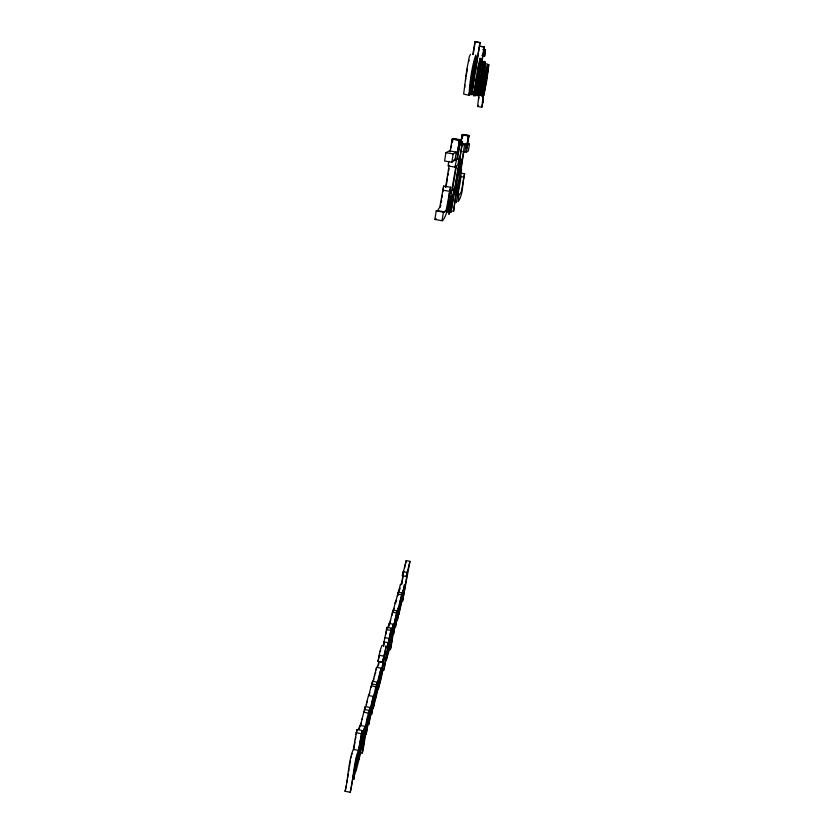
<?xml version="1.0" encoding="UTF-8"?>
<svg xmlns="http://www.w3.org/2000/svg" width="834" height="834" viewBox="0 0 834 834"><rect width="100%" height="100%" fill="white"/><g stroke="black" fill="none" stroke-linecap="round" stroke-linejoin="round"><path stroke-width="1.25" d="M477.788 94.763L477.892 95.858L478.351 94.795M469.188 93.231L468.989 95.285L463.641 94.086L466.863 69.222L469.365 56.483L470.553 54.304M400.549 585.124L400.539 583.956L398.704 591.15M468.989 95.285C469.698 82.462 472.002 65.677 475.766 55.148A15.565 0.855 -80.8 0 1 475.39 60.465L469.459 94.795M464.601 87.935L464.851 85.141M451.079 210.793L453.592 211.221L456.73 186.639L455.343 192.487L456.229 185.773L461.546 159.398L458.992 158.971M399.653 589.961L399.82 587.793L398.61 592.63M445.606 211.461L447.879 211.846L455.948 166.341L454.957 167.102L448.077 165.945L448.807 161.41M434.837 219.425L442.583 220.802C449.662 211.482 447.67 198.054 450.6 187.233L443.646 186.065L439.768 207.124L437.537 210.689L436.245 210.846L434.837 219.425L436.245 218.737M442.896 191.726L443.646 186.065M450.6 187.233L446.2 209.949L444.053 212.284L436.245 210.846M464.621 173.764L461.379 191.486L459.868 194.218L459.075 194.134L458.22 201.578C463.662 193.697 462.14 182.719 464.621 173.764L461.098 173.17M478.528 99.705L478.893 97.119M442.01 197.7L442.374 195.281M459.211 141.238L462.516 141.78L450.996 212.138L448.828 211.763M465.476 80.502L465.81 78.333M466.154 76.165L467.405 68.534M462.516 141.78L450.996 212.138M477.705 80.554L476.516 90.698L480.707 64.76L478.226 77.333M478.945 95.253L477.601 106.387L481.823 107.273L483.313 100.705L482.563 102.749L484.012 91.771L483.824 95.337L486.785 80.606L488.891 64.552L488.224 66.501L488.234 65.021L483.689 92.303L481.823 107.273M445.919 152.705L444.585 161.035L451.84 162.244L454.978 160.086L456.281 152.049L449.276 150.881L445.919 152.705L453.196 153.915L456.281 152.049M345.057 791.278C348.112 779.436 348.549 759.555 353.355 749.38L356.983 729.489L362.102 730.49L353.752 779.509L357.473 754.77A11.322 0.553 -79 0 0 356.608 757.512L350.249 792.3L345.057 791.278L345.724 788.922M346.047 787.755L346.454 785.242M346.861 782.73L347.267 780.217M347.674 777.715L348.278 773.942M348.685 771.44L349.081 768.927M450.089 151.903L452.153 139.07L459.503 140.039L457.209 154.092L459.503 140.039M353.71 749.766L354.94 742.166M355.347 739.633L355.753 737.1M356.16 734.566L356.983 729.489M451.142 147.827L451.559 145.272M451.965 142.718L452.591 138.892M452.247 142.593L453.289 138.59L460.139 139.726L457.47 153.925L460.139 139.726M445.554 187.379L449.14 165.205M446.086 186.899L447.472 178.32M447.868 175.87L448.265 173.42M448.661 170.97L449.057 168.52M359.371 728.645L359.902 725.351L364.865 726.32L360.34 746.868L362.279 740.863L360.476 753.571L355.972 771.387L361.07 740.957L364.865 726.32M451.84 162.244L453.196 153.915M350.249 792.3C353.241 780.395 353.877 760.681 358.484 750.381L362.102 730.49M359.861 752.539L362.258 753.008L363.103 749.922L370.046 707.482L365.229 706.554L360.319 726.133M364.385 711.694L365.229 706.554M472.857 54.429L474.921 41.7L479.998 42.524L471.804 94.523L474.285 76.551L470.136 94.336L474.64 72.735L476.454 56.472L474.984 73.079L479.998 42.524M454.957 167.102L460.347 141.926L457.512 159.284L458.971 158.262L457.897 164.83L456.417 165.976L452.414 190.486C455.823 181.624 450.506 212.931 448.932 214.442L450.297 201.098L447.879 211.846M473.191 54.606L475.036 43.264M371.745 683.901L371.193 687.268C370.213 685.068 376.551 686.278 375.842 688.154L377.135 682.129L372.506 681.242L371.745 683.901L376.395 684.797M371.901 684.985L372.308 682.493M460.827 142.385L462.057 134.868L468.52 135.733L466.467 148.212L468.52 135.733M461.171 142.207L462.39 134.722M461.994 138.361L462.943 134.482L469.031 135.494L466.675 148.087L469.031 135.494M462.338 138.204L462.943 134.482M362.258 753.008L364.385 740.05L362.133 748.682L364.051 733.774L366.95 718.658L370.046 707.482M376.197 669.796L376.614 667.283L381.117 668.138L377.218 686.028L378.772 681.336L377.031 693.252L373.267 708.222L377.958 680.398L381.117 668.138M382.472 662.332L386.246 646.016L379.209 684.672L382.337 671.693L381.294 678.021L378.167 689.801L385.172 652.417L385.266 651.291L382.472 662.332L377.99 661.477L380.096 650.687L381.878 645.62M461.546 159.398L458.992 174.994L460.556 170.511L464.517 145.001L466.154 144.063L464.976 151.194L463.756 151.996L461.077 169.5L461.546 169.166L460.368 181.395L456.375 202.652L459.722 176.276L456.573 190.121A23.237 1.22 -80.4 0 0 455.374 198.951L453.592 211.221M377.135 682.129L372.204 712.09L371.443 714.884L375.039 691.709L368.826 724.465L372.36 702.906M473.681 94.732L474.306 90.927C472.107 109.212 479.373 73.548 477.559 71.119L479.269 63.53L479.373 66.272L480.144 58.182L477.955 66.887L473.681 94.732L468.833 93.94M381.388 670.234L383.536 670.64L384.693 666.502L391.302 628.148L387.028 627.335L383.192 645.839L384.099 642.67M349.446 766.727L349.811 764.517M442.041 220.645L443.459 212.076M383.609 646.454L384.005 644.036M385.892 634.267L387.028 627.335M466.383 152.226L467.53 145.272L469.49 144.094L468.374 150.86L466.383 152.226L462.755 151.621M484.158 46.704L481.301 64.072L481.572 59.099L478.674 72.746L475.599 95.92L476.464 93.408L476.485 95.045L484.418 46.965L479.727 46.204M388.634 626.991L389.217 623.467L393.377 624.259L389.926 640.231C393.7 624.051 388.258 658.12 387.403 655.461L386.288 660.695L390.656 634.851L393.377 624.259M388.352 649.227L390.375 649.603L390.969 647.424L397.036 610.915L392.981 610.144L389.363 624.812M483.418 61.528L477.851 95.201L483.668 61.716L481.124 61.163M485.315 49.894L484.617 56.076L485.315 49.894L483.022 49.529M392.147 615.179L392.981 610.144M475.578 94.826L478.518 95.274L484.596 61.351L484.095 67.377L485.398 61.956L485.034 66.751L485.868 63.311L480.53 95.493L484.596 67.241L479.404 95.368L482.969 73.83M383.536 670.64L388.675 642.42L387.497 646.663L385.339 646.256M387.497 646.663L391.302 628.148M396.317 617.191L393.408 634.664L397.808 610.008L398.6 607.089L395.337 627.627L400.445 600.47L397.213 620.777L397.766 618.776L402.082 592.88L398.162 592.15L395.368 603.17M397.547 595.841L398.162 592.15M402.342 575.721L406.221 560.636L409.963 561.334L402.561 601.262L407.492 571.717L406.168 576.44L402.342 575.721L403.708 571.009L401.571 583.852M390.375 649.603L392.23 638.458L390.614 644.703L392.501 631.192L397.036 610.915M401.686 584.53L403.176 575.564M406.221 560.636L404.573 568.017M402.082 592.88L396.755 614.616M406.168 576.44L409.963 561.334M441.217 202.589L441.634 200.118M483.24 72.193L483.783 66.72L478.518 95.274M350.03 763.287L350.468 760.837M440.415 207.093L440.811 204.914M393.116 611.603L395.264 602.377L395.274 602.951M397.839 595.705L398.287 593.328M368.732 695.931L371.099 686.257M372.934 681.816L376.614 667.283M373.351 681.076L373.851 678.626M393.575 610.342L393.992 608.33M395.504 603.628L395.712 602.565M366.074 705.074L368.472 695.483L373.205 696.39L373.246 697.891L375.759 687.153M366.314 705.481L366.574 704.157M360.986 724.412L361.362 722.536M390.093 622.31L390.625 619.923M377.99 661.477L379.022 656.817M369.274 694.743L369.764 692.585M378.386 665.407L378.876 663.332M395.9 601.648L396.504 599.74L396.515 600.668M366.824 702.989L367.346 700.967M351.104 757.825L351.427 756.49M377.489 667.346L378.73 662.321M362.06 719.461L362.373 718.262M387.81 627.929L389.217 623.467M374.33 676.603L374.789 674.935M358.526 729.489L359.902 725.351M380.304 651.625L380.69 650.447M478.362 105.293L477.715 106.606M471.273 94.482L470.793 94.815M375.3 673.361L375.738 672.465M373.205 696.39L370.859 706.002L366.116 734.358L372.444 700.998L372.558 701.759M480.29 42.815L474.921 41.7M480.895 46.391L484.418 46.965M483.313 49.79L485.596 50.165M482.042 55.461L484.335 55.836M482.344 55.701L484.617 56.076M481.385 61.341L483.668 61.716M475.255 94.68L480.53 95.493M468.969 94.075L471.804 94.523M462.609 134.628L468.729 135.64M462.057 134.868L468.218 135.879M452.862 138.767L459.753 139.914M452.153 139.07L459.107 140.227M467.123 143.698L469.49 144.094M461.181 143.229L466.154 144.063M461.973 144.574L464.517 145.001M459.419 144.407L461.629 144.772M458.992 159.357L461.129 159.711M454.77 159.231L457.042 159.607M453.769 159.909L456.073 160.295M460.253 176.547L463.777 177.142M442.552 190.121L449.547 191.299M449.265 193.061L451.528 193.446M437.537 210.689L444.647 211.899M403.01 571.697L406.846 572.416M397.609 594.048L401.54 594.788M392.387 612.198L396.463 612.959M386.382 629.566L390.677 630.379M385.047 637.676L389.332 638.49M383.838 641.888L388.154 642.701M379.011 655.232L383.494 656.087M378.042 661.279L382.525 662.133M382.087 665.991L384.234 666.397M364.385 709.453L369.233 710.391M363.645 712.194L368.503 713.143M356.055 732.69L361.205 733.691M354.387 749.578L357.463 750.183M468.812 61.299A8.851 0.521 -80.8 0 1 469.094 60.215M352.094 754.228A11.322 0.605 -78.9 0 1 352.334 753.759M474.796 60.601L469.896 89.749L471.742 74.852L474.796 60.601M482.031 95.451L482.115 96.546L487.285 68.211A12.635 0.563 -80.6 0 0 487.671 63.947L485.44 72.85L482.031 95.451M484.523 89.791L484.564 90.614L488.088 69.159L484.523 89.791M363.165 742.25L363.238 742.906L365.083 735.796L367.773 717.772L363.165 742.25M474.848 88.998L474.911 90.28L476.881 79.96L476.767 75.957L474.848 88.998M482.823 91.271L482.865 92.042L486.837 68.138L482.823 91.271M452.487 194.729L450.037 208.135L451.34 197.095L452.487 194.729M457.626 194.228L457.626 195.281L460.305 175.182L457.626 194.228M404.438 584.978L401.581 602.972L398.631 614.992L404.438 584.978M391.521 639.157L391.511 639.959L395.295 618.964L391.521 639.157M361.247 746.743L358.37 760.545L359.631 751.215L361.247 746.743M377.833 686.674L375.321 698.809L376.561 690.02L377.833 686.674M390.343 641.356L388.102 652.303L390.343 641.356M403.687 589.075L401.446 599.166L403.677 588.512L403.687 589.075"/></g></svg>
